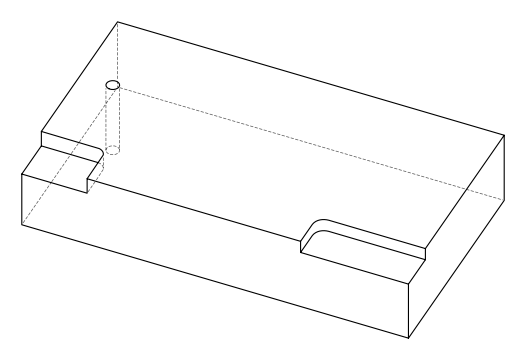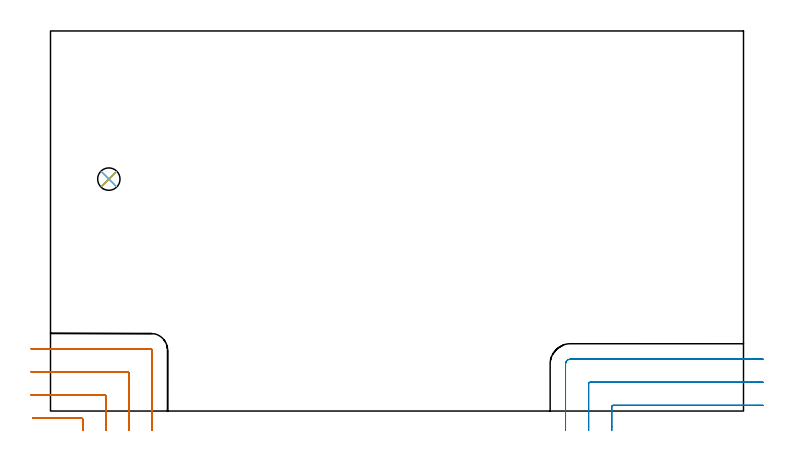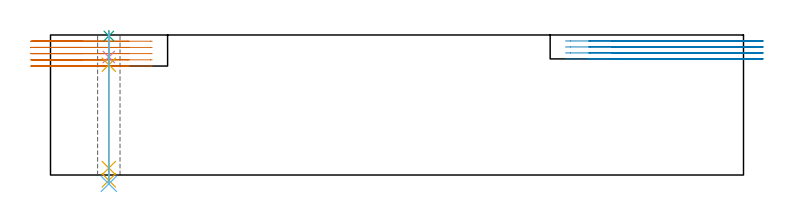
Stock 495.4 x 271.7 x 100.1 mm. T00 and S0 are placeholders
(PLAN: 6 operations, 4 tool changes, 9.5 min)
(1 MILL_CORNER_NOTCH_RECTANGULAR | CORNER_NOTCH_RECTANGULAR | UGT0201_105 | Follow Part, ap 5.5, ae 75% | 4.27 min | 102432 mm3)
(2 MILL_CORNER_NOTCH_RECTANGULAR_1 | CORNER_NOTCH_RECTANGULAR_1 | UGT0201_105 | Follow Part, ap 5.5, ae 75% | 4.14 min | 112923 mm3)
(3 SPOT_DRILL | STEP1HOLE | NXT0321_9005460120000 | 0.03 min | 11 mm3)
(4 DRILL_BLIND_HOLE_INTO_CENTER | STEP1HOLE | NXT0301_076 | 0.07 min | 1238 mm3)
(5 GUN_DRILL_THROUGH_HOLE | STEP1HOLE | UGT0307_007 | 0.51 min | 6676 mm3)
(6 DRILL_TO_ENLARGE_THROUGH_HOLE | STEP1HOLE | UGT0301_006 | 0.44 min | 12143 mm3)
(TOOL UGT0201_105 | End Mill 22 mm | D22 FL25 Z2)
(TOOL NXT0321_9005460120000 | NC Spot Drill, 142deg, 12mm, Carbide, Uncoated | D12 PA142 FL30 Z2)
(TOOL NXT0301_076 | Carbide Drill 10.5mm [860.1-1050-032A1-MM 2214] | D10.5 PA140 FL55 Z2)
(TOOL UGT0307_007 | Gun Drill 10 mm | D10 PA130 FL24 Z1)
(TOOL UGT0301_006 | Twist Drill 16 mm | D16 PA118 FL120 Z2)
(OP 1 MILL_CORNER_NOTCH_RECTANGULAR)
G17 G21 G94 G90
T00 M6
G54
G17 G0 G90 X23.2 Y-14. S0 M3
G43 Z110.1 H0
Z95.66
G94 G1 Y-11. F250.
Y-6.094 F500.
G3 X22.106 Y-5. R1.1
G1 X-9.798
X-12.798 F250.
G0 Z110.1
X39.7 Y-14.
Z95.66
G1 Y-11.
Y10.406 F500.
G3 X38.606 Y11.5 R1.1
G1 X-11.
X-14. F250.
G0 Z110.1
X56.2 Y-14.
Z95.66
G1 Y-11.
Y26.905 F500.
G3 X55.105 Y28. R1.1
G1 X-11.
X-14. F250.
G0 Z110.1
X72.7 Y-14.
Z95.66
G1 Y-11.
Y43.405 F500.
G3 X71.605 Y44.5 R1.1
G1 X-11.
X-14. F250.
G0 Z110.1
X23.2 Y-14.
Z91.22
G1 Y-11.
Y-6.094 F500.
G3 X22.106 Y-5. R1.1
G1 X-9.798
X-12.798 F250.
G0 Z110.1
X39.7 Y-14.
Z91.22
G1 Y-11.
Y10.406 F500.
G3 X38.606 Y11.5 R1.1
G1 X-11.
X-14. F250.
G0 Z110.1
X56.2 Y-14.
Z91.22
G1 Y-11.
Y26.905 F500.
G3 X55.105 Y28. R1.1
G1 X-11.
X-14. F250.
G0 Z110.1
X72.7 Y-14.
Z91.22
G1 Y-11.
Y43.405 F500.
G3 X71.605 Y44.5 R1.1
G1 X-11.
X-14. F250.
G0 Z110.1
X23.2 Y-14.
Z86.78
G1 Y-11.
Y-6.094 F500.
G3 X22.106 Y-5. R1.1
G1 X-9.798
X-12.798 F250.
G0 Z110.1
X39.7 Y-14.
Z86.78
G1 Y-11.
Y10.406 F500.
G3 X38.606 Y11.5 R1.1
G1 X-11.
X-14. F250.
G0 Z110.1
X56.2 Y-14.
Z86.78
G1 Y-11.
Y26.905 F500.
G3 X55.105 Y28. R1.1
G1 X-11.
X-14. F250.
G0 Z110.1
X72.7 Y-14.
Z86.78
G1 Y-11.
Y43.405 F500.
G3 X71.605 Y44.5 R1.1
G1 X-11.
X-14. F250.
G0 Z110.1
X23.2 Y-14.
Z82.34
G1 Y-11.
Y-6.094 F500.
G3 X22.106 Y-5. R1.1
G1 X-9.798
X-12.798 F250.
G0 Z110.1
X39.7 Y-14.
Z82.34
G1 Y-11.
Y10.406 F500.
G3 X38.606 Y11.5 R1.1
G1 X-11.
X-14. F250.
G0 Z110.1
X56.2 Y-14.
Z82.34
G1 Y-11.
Y26.905 F500.
G3 X55.105 Y28. R1.1
G1 X-11.
X-14. F250.
G0 Z110.1
X72.7 Y-14.
Z82.34
G1 Y-11.
Y43.405 F500.
G3 X71.605 Y44.5 R1.1
G1 X-11.
X-14. F250.
G0 Z110.1
X23.2 Y-14.
Z77.9
G1 Y-11.
Y-6.094 F500.
G3 X22.106 Y-5. R1.1
G1 X-9.798
X-12.798 F250.
G0 Z110.1
X39.7 Y-14.
Z77.9
G1 Y-11.
Y10.406 F500.
G3 X38.606 Y11.5 R1.1
G1 X-11.
X-14. F250.
G0 Z110.1
X56.2 Y-14.
Z77.9
G1 Y-11.
Y26.905 F500.
G3 X55.105 Y28. R1.1
G1 X-11.
X-14. F250.
G0 Z110.1
X72.7 Y-14.
Z77.9
G1 Y-11.
Y43.405 F500.
G3 X71.605 Y44.5 R1.1
G1 X-11.
X-14. F250.
G0 Z110.1
M5
M2
(OP 2 MILL_CORNER_NOTCH_RECTANGULAR_1)
G17 G21 G94 G90
T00 M6
G54
G17 G0 G90 X509.4 Y4.1 S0 M3
G43 Z110.1 H0
Z95.825
G94 G1 X506.4 F250.
X402.294 F500.
G3 X401.2 Y3.006 R1.1
G1 Y-11.
Y-14. F250.
G0 Z110.1
X509.4 Y20.6
Z95.825
G1 X506.4
X385.794 F500.
G3 X384.7 Y19.506 R1.1
G1 Y-11.
Y-14. F250.
G0 Z110.1
X509.4 Y37.1
Z95.825
G1 X506.4
X371.7 F500.
G3 X368.2 Y33.6 R3.5
G1 Y-11.
Y-14. F250.
G0 Z110.1
X509.4 Y4.1
Z91.55
G1 X506.4
X402.294 F500.
G3 X401.2 Y3.006 R1.1
G1 Y-11.
Y-14. F250.
G0 Z110.1
X509.4 Y20.6
Z91.55
G1 X506.4
X385.794 F500.
G3 X384.7 Y19.506 R1.1
G1 Y-11.
Y-14. F250.
G0 Z110.1
X509.4 Y37.1
Z91.55
G1 X506.4
X371.7 F500.
G3 X368.2 Y33.6 R3.5
G1 Y-11.
Y-14. F250.
G0 Z110.1
X509.4 Y4.1
Z87.275
G1 X506.4
X402.294 F500.
G3 X401.2 Y3.006 R1.1
G1 Y-11.
Y-14. F250.
G0 Z110.1
X509.4 Y20.6
Z87.275
G1 X506.4
X385.794 F500.
G3 X384.7 Y19.506 R1.1
G1 Y-11.
Y-14. F250.
G0 Z110.1
X509.4 Y37.1
Z87.275
G1 X506.4
X371.7 F500.
G3 X368.2 Y33.6 R3.5
G1 Y-11.
Y-14. F250.
G0 Z110.1
X509.4 Y4.1
Z83.
G1 X506.4
X402.294 F500.
G3 X401.2 Y3.006 R1.1
G1 Y-11.
Y-14. F250.
G0 Z110.1
X509.4 Y20.6
Z83.
G1 X506.4
X385.794 F500.
G3 X384.7 Y19.506 R1.1
G1 Y-11.
Y-14. F250.
G0 Z110.1
X509.4 Y37.1
Z83.
G1 X506.4
X371.7 F500.
G3 X368.2 Y33.6 R3.5
G1 Y-11.
Y-14. F250.
G0 Z110.1
M5
M2
(OP 3 SPOT_DRILL)
G17 G21 G94 G90
T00 M6
G54
G17 G0 G90 X41.7 Y165.8 S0 M3
G43 Z110.1 H0
G94 G81 G98 Z99.411 F250. R103.1
G80
M5
M2
(OP 4 DRILL_BLIND_HOLE_INTO_CENTER)
G17 G21 G94 G90
T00 M6
G54
G17 G0 G90 X41.7 Y165.8 S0 M3
G43 Z110.1 H1
G94 G81 G98 Z84.35 F250. R102.1
G80
M5
M2
(OP 5 GUN_DRILL_THROUGH_HOLE)
G17 G21 G94 G90
T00 M6
G54
G17 G0 G90 X41.7 Y165.8 M8
G43 Z110.1 H0
Z96.37
S716 M3
G94 G1 Z78.838 F125. M26
G4 X.084
Z5. F250.
G4 X.084
Z-3.832 F125.
G4 X.084
M5
M9
G0 Z96.37
Z110.1
M2
(OP 6 DRILL_TO_ENLARGE_THROUGH_HOLE)
G17 G21 G94 G90
T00 M6
G54
G17 G0 G90 X41.7 Y165.8 S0 M3
G43 Z110.1 H0
G94 G73 G98 Z-6.307 F250. Q15.201 R102.1
G80
M5
M2
